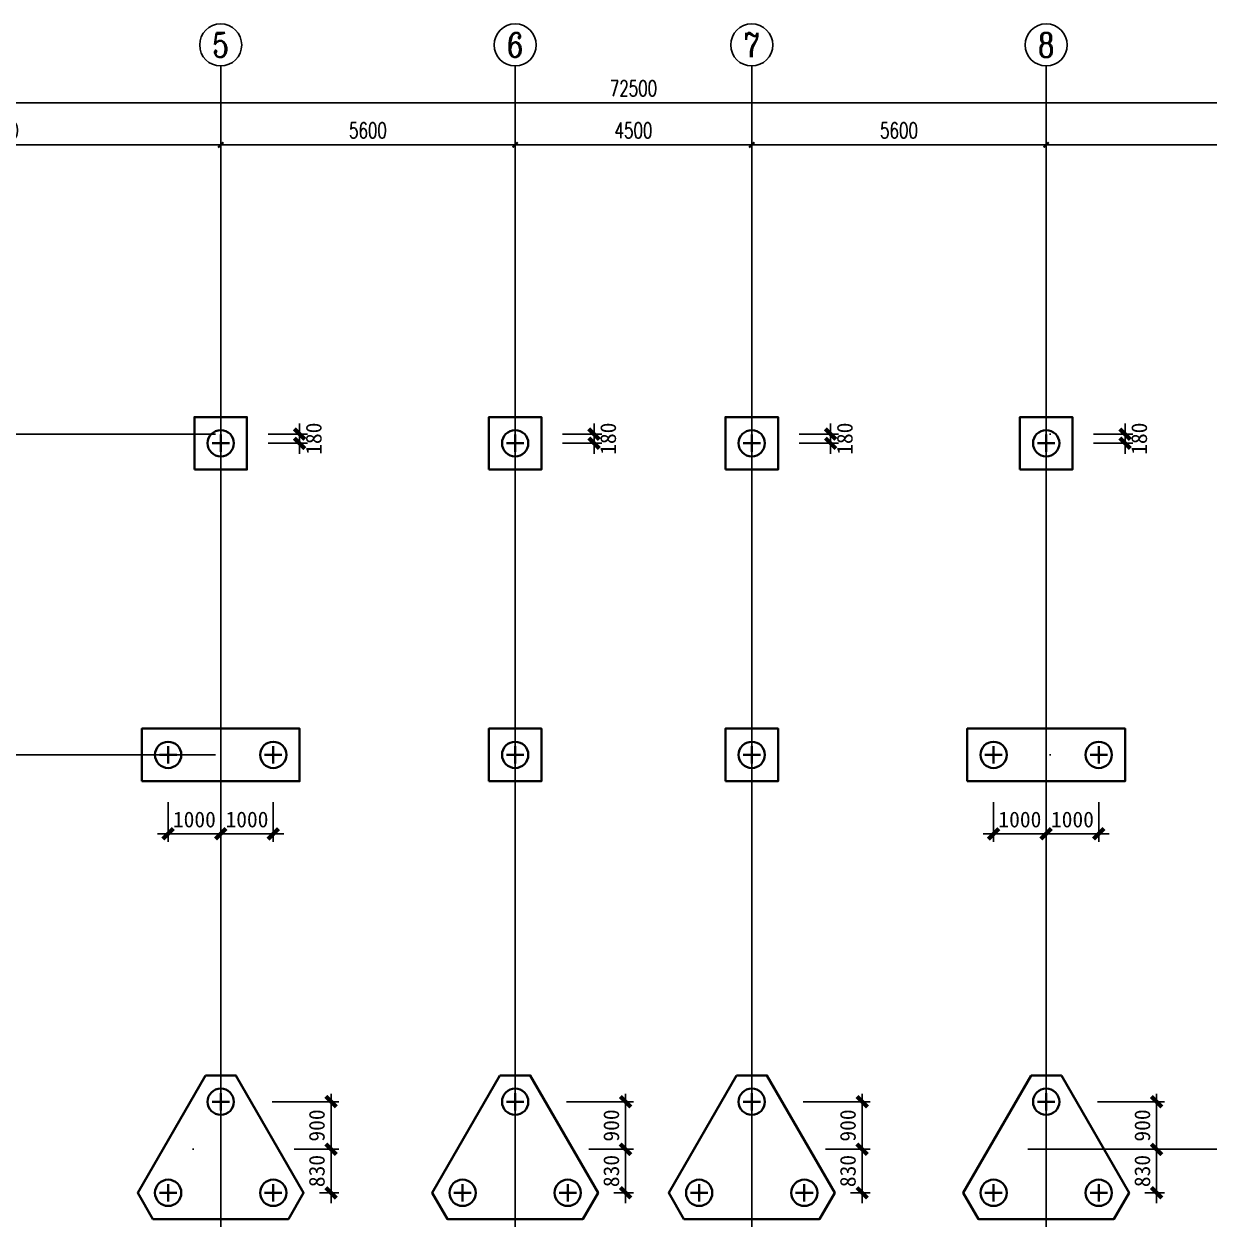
# Model space of a CAD drawing. Header units: millimetres. Extents: x -8252 to 341964, y -299084 to 206355.
# Drawn here: x 24654 to 47196, y 39973 to 62700 of the extents above; entities that cross this region are included whole.
import ezdxf
from ezdxf.enums import TextEntityAlignment as Align

# ---------------------------------------------------------------- set-up
doc = ezdxf.new("R2010")
doc.units = ezdxf.units.MM
doc.header["$LTSCALE"] = 500
doc.header["$PDMODE"] = 2
doc.header["$PDSIZE"] = 200
doc.linetypes.add('DASHDOT', pattern=[25.4, 12.7, -6.35, 0, -6.35])
for name, color, linetype in [('AXIS', 3, 'Continuous'), ('AXIS_TEXT', 7, 'Continuous'), ('dim____', 70, 'Continuous'), ('DOTE', 20, 'DASHDOT')]:
    doc.layers.add(name, color=color, linetype=linetype)
doc.layers.add('s121', color=2, linetype='Continuous', lineweight=35)
doc.layers.add('zkz', color=200, linetype='Continuous', lineweight=35)
doc.styles.add('_TCH_AXIS', font='COMPLEX', dxfattribs={"bigfont": 'GBCBIG'})
doc.styles.add('_TCH_DIM_T3', font='SIMPLEX', dxfattribs={"width": 0.705882, "bigfont": 'GBCBIG'})
doc.styles.add('COMPLEX', font='COMPLEX')
doc.styles.add('宋体', font='')
doc.styles.get('宋体').set_extended_font_data('宋体')
doc.dimstyles.new('_TCH_ARCH&&100', dxfattribs={"dimtxt": 297.5, "dimasz": 100, "dimexe": 250, "dimexo": 300, "dimgap": 126.25, "dimtad": 1, "dimdec": 0, "dimzin": 0, "dimdsep": 46, "dimtxsty": '_TCH_DIM_T3', "dimblk": 'ARCHTICK', "dimcen": 0.09, "dimclrt": 7, "dimazin": 2, "dimtfac": 1, "dimtdec": 0, "dimtix": 1, "dimtmove": 2, "dimatfit": 3, "dimfxl": 100, "dimtolj": 1, "dimtzin": 0, "dimarcsym": 0})
doc.dimstyles.new('ISO-25', dxfattribs={"dimtxt": 2.5, "dimasz": 2.5, "dimexe": 1.25, "dimexo": 0.625, "dimtad": 1, "dimtxsty": 'Standard', "dimcen": 2.5, "dimadec": 0, "dimazin": 0, "dimtfac": 1, "dimtmove": 0, "dimatfit": 3, "dimfxl": 1, "dimarcsym": 0})

# ---------------------------------------------------------------- blocks, each defined once
blk = doc.blocks.new('_ArchTick')
at = {"color": 0, "linetype": 'ByBlock', "const_width": 0.4}
blk.add_lwpolyline([(-0.5, -0.5), (0.5, 0.5)], dxfattribs=at)
blk = doc.blocks.new('*D542')
at = {"layer": 'Defpoints', "color": 0, "transparency": 16777216}
for p in [(28898, 54900), (29898, 54900), (28898, 54725)]:
    blk.add_point(p, dxfattribs=at)
at = {"layer": 'dim____', "color": 0, "lineweight": -2, "transparency": 16777216}
for p, q in [((29898, 54900), (29898, 55100)), ((29298, 54900), (30048, 54900)), ((29898, 54725), (29898, 54900)), ((29298, 54725), (30048, 54725)), ((29898, 54725), (29898, 54525))]:
    blk.add_line(p, q, dxfattribs=at)
at = {"layer": 'dim____', "color": 0, "lineweight": -2, "transparency": 16777216, "xscale": 200, "yscale": 200, "zscale": 200}
for p, rotation in [((29898, 54900), 270), ((29898, 54725), 90)]:
    blk.add_blockref('_ArchTick', p, dxfattribs=dict(at, rotation=rotation))
at = {"layer": 'dim____', "color": 7, "transparency": 16777216, "insert": (30168, 54813), "char_height": 300, "attachment_point": 5, "rotation": 90, "style": '宋体'}
blk.add_mtext('180', dxfattribs=at)
blk = doc.blocks.new('*D544')
at = {"layer": 'Defpoints', "color": 0, "transparency": 16777216}
for p in [(34498, 54900), (35498, 54900), (34498, 54725)]:
    blk.add_point(p, dxfattribs=at)
at = {"layer": 'dim____', "color": 0, "lineweight": -2, "transparency": 16777216}
for p, q in [((35498, 54900), (35498, 55100)), ((34898, 54900), (35648, 54900)), ((35498, 54725), (35498, 54900)), ((34898, 54725), (35648, 54725)), ((35498, 54725), (35498, 54525))]:
    blk.add_line(p, q, dxfattribs=at)
at = {"layer": 'dim____', "color": 0, "lineweight": -2, "transparency": 16777216, "xscale": 200, "yscale": 200, "zscale": 200}
for p, rotation in [((35498, 54900), 270), ((35498, 54725), 90)]:
    blk.add_blockref('_ArchTick', p, dxfattribs=dict(at, rotation=rotation))
at = {"layer": 'dim____', "color": 7, "transparency": 16777216, "insert": (35768, 54813), "char_height": 300, "attachment_point": 5, "rotation": 90, "style": '宋体'}
blk.add_mtext('180', dxfattribs=at)
blk = doc.blocks.new('*D546')
at = {"layer": 'Defpoints', "color": 0, "transparency": 16777216}
for p in [(38998, 54900), (39998, 54900), (38998, 54725)]:
    blk.add_point(p, dxfattribs=at)
at = {"layer": 'dim____', "color": 0, "lineweight": -2, "transparency": 16777216}
for p, q in [((39998, 54900), (39998, 55100)), ((39398, 54900), (40148, 54900)), ((39998, 54725), (39998, 54900)), ((39398, 54725), (40148, 54725)), ((39998, 54725), (39998, 54525))]:
    blk.add_line(p, q, dxfattribs=at)
at = {"layer": 'dim____', "color": 0, "lineweight": -2, "transparency": 16777216, "xscale": 200, "yscale": 200, "zscale": 200}
for p, rotation in [((39998, 54900), 270), ((39998, 54725), 90)]:
    blk.add_blockref('_ArchTick', p, dxfattribs=dict(at, rotation=rotation))
at = {"layer": 'dim____', "color": 7, "transparency": 16777216, "insert": (40268, 54813), "char_height": 300, "attachment_point": 5, "rotation": 90, "style": '宋体'}
blk.add_mtext('180', dxfattribs=at)
blk = doc.blocks.new('*D548')
at = {"layer": 'Defpoints', "color": 0, "transparency": 16777216}
for p in [(44598, 54900), (45598, 54900), (44598, 54725)]:
    blk.add_point(p, dxfattribs=at)
at = {"layer": 'dim____', "color": 0, "lineweight": -2, "transparency": 16777216}
for p, q in [((45598, 54900), (45598, 55100)), ((44998, 54900), (45748, 54900)), ((45598, 54725), (45598, 54900)), ((44998, 54725), (45748, 54725)), ((45598, 54725), (45598, 54525))]:
    blk.add_line(p, q, dxfattribs=at)
at = {"layer": 'dim____', "color": 0, "lineweight": -2, "transparency": 16777216, "xscale": 200, "yscale": 200, "zscale": 200}
for p, rotation in [((45598, 54900), 270), ((45598, 54725), 90)]:
    blk.add_blockref('_ArchTick', p, dxfattribs=dict(at, rotation=rotation))
at = {"layer": 'dim____', "color": 7, "transparency": 16777216, "insert": (45868, 54813), "char_height": 300, "attachment_point": 5, "rotation": 90, "style": '宋体'}
blk.add_mtext('180', dxfattribs=at)
blk = doc.blocks.new('*D571')
at = {"layer": 'Defpoints', "color": 0, "transparency": 16777216}
for p in [(27397, 48300), (28397, 48300), (28397, 47300)]:
    blk.add_point(p, dxfattribs=at)
at = {"layer": 'dim____', "color": 0, "lineweight": -2, "transparency": 16777216}
for p, q in [((27397, 47900), (27397, 47150)), ((28397, 47900), (28397, 47150)), ((27397, 47300), (27197, 47300)), ((27397, 47300), (28397, 47300)), ((28397, 47300), (28597, 47300))]:
    blk.add_line(p, q, dxfattribs=at)
at = {"layer": 'dim____', "color": 0, "lineweight": -2, "transparency": 16777216, "xscale": 200, "yscale": 200, "zscale": 200}
blk.add_blockref('_ArchTick', (27397, 47300), dxfattribs=at)
at = {"layer": 'dim____', "color": 0, "lineweight": -2, "transparency": 16777216, "xscale": 200, "yscale": 200, "zscale": 200, "rotation": 180}
blk.add_blockref('_ArchTick', (28397, 47300), dxfattribs=at)
at = {"layer": 'dim____', "color": 7, "transparency": 16777216, "insert": (27897, 47570), "char_height": 300, "attachment_point": 5, "style": '宋体'}
blk.add_mtext('1000', dxfattribs=at)
blk = doc.blocks.new('*D572')
at = {"layer": 'Defpoints', "color": 0, "transparency": 16777216}
for p in [(28397, 48300), (29397, 48300), (29397, 47300)]:
    blk.add_point(p, dxfattribs=at)
at = {"layer": 'dim____', "color": 0, "lineweight": -2, "transparency": 16777216}
for p, q in [((28397, 47900), (28397, 47150)), ((29397, 47900), (29397, 47150)), ((28397, 47300), (28197, 47300)), ((28397, 47300), (29397, 47300)), ((29397, 47300), (29597, 47300))]:
    blk.add_line(p, q, dxfattribs=at)
at = {"layer": 'dim____', "color": 0, "lineweight": -2, "transparency": 16777216, "xscale": 200, "yscale": 200, "zscale": 200}
blk.add_blockref('_ArchTick', (28397, 47300), dxfattribs=at)
at = {"layer": 'dim____', "color": 0, "lineweight": -2, "transparency": 16777216, "xscale": 200, "yscale": 200, "zscale": 200, "rotation": 180}
blk.add_blockref('_ArchTick', (29397, 47300), dxfattribs=at)
at = {"layer": 'dim____', "color": 7, "transparency": 16777216, "insert": (28897, 47570), "char_height": 300, "attachment_point": 5, "style": '宋体'}
blk.add_mtext('1000', dxfattribs=at)
blk = doc.blocks.new('*D577')
at = {"layer": 'Defpoints', "color": 0, "transparency": 16777216}
for p in [(28975, 42205), (29497, 41300), (30497, 41300)]:
    blk.add_point(p, dxfattribs=at)
at = {"layer": 'dim____', "color": 0, "lineweight": -2, "transparency": 16777216}
for p, q in [((30497, 42355), (30497, 41150)), ((29375, 42205), (30647, 42205)), ((29897, 41300), (30647, 41300))]:
    blk.add_line(p, q, dxfattribs=at)
at = {"layer": 'dim____', "color": 0, "lineweight": -2, "transparency": 16777216, "xscale": 200, "yscale": 200, "zscale": 200}
for p, rotation in [((30497, 42205), 90), ((30497, 41300), 270)]:
    blk.add_blockref('_ArchTick', p, dxfattribs=dict(at, rotation=rotation))
at = {"layer": 'dim____', "color": 7, "transparency": 16777216, "insert": (30227, 41753), "char_height": 300, "attachment_point": 5, "rotation": 90, "style": '宋体'}
blk.add_mtext('900', dxfattribs=at)
blk = doc.blocks.new('*D578')
at = {"layer": 'Defpoints', "color": 0, "transparency": 16777216}
for p in [(29497, 41300), (29975, 40473), (30497, 40473)]:
    blk.add_point(p, dxfattribs=at)
at = {"layer": 'dim____', "color": 0, "lineweight": -2, "transparency": 16777216}
for p, q in [((30497, 41300), (30497, 41500)), ((29797, 41300), (30647, 41300)), ((30497, 41300), (30497, 40473)), ((30275, 40473), (30647, 40473)), ((30497, 40473), (30497, 40273))]:
    blk.add_line(p, q, dxfattribs=at)
at = {"layer": 'dim____', "color": 0, "lineweight": -2, "transparency": 16777216, "xscale": 200, "yscale": 200, "zscale": 200}
for p, rotation in [((30497, 41300), 270), ((30497, 40473), 90)]:
    blk.add_blockref('_ArchTick', p, dxfattribs=dict(at, rotation=rotation))
at = {"layer": 'dim____', "color": 7, "transparency": 16777216, "insert": (30227, 40887), "char_height": 300, "attachment_point": 5, "rotation": 90, "style": '宋体'}
blk.add_mtext('830', dxfattribs=at)
blk = doc.blocks.new('*D581')
at = {"layer": 'Defpoints', "color": 0, "transparency": 16777216}
for p in [(43097, 48300), (44097, 48300), (44097, 47300)]:
    blk.add_point(p, dxfattribs=at)
at = {"layer": 'dim____', "color": 0, "lineweight": -2, "transparency": 16777216}
for p, q in [((43097, 47900), (43097, 47150)), ((44097, 47900), (44097, 47150)), ((43097, 47300), (42897, 47300)), ((43097, 47300), (44097, 47300)), ((44097, 47300), (44297, 47300))]:
    blk.add_line(p, q, dxfattribs=at)
at = {"layer": 'dim____', "color": 0, "lineweight": -2, "transparency": 16777216, "xscale": 200, "yscale": 200, "zscale": 200}
blk.add_blockref('_ArchTick', (43097, 47300), dxfattribs=at)
at = {"layer": 'dim____', "color": 0, "lineweight": -2, "transparency": 16777216, "xscale": 200, "yscale": 200, "zscale": 200, "rotation": 180}
blk.add_blockref('_ArchTick', (44097, 47300), dxfattribs=at)
at = {"layer": 'dim____', "color": 7, "transparency": 16777216, "insert": (43597, 47570), "char_height": 300, "attachment_point": 5, "style": '宋体'}
blk.add_mtext('1000', dxfattribs=at)
blk = doc.blocks.new('*D582')
at = {"layer": 'Defpoints', "color": 0, "transparency": 16777216}
for p in [(44097, 48300), (45097, 48300), (45097, 47300)]:
    blk.add_point(p, dxfattribs=at)
at = {"layer": 'dim____', "color": 0, "lineweight": -2, "transparency": 16777216}
for p, q in [((44097, 47900), (44097, 47150)), ((45097, 47900), (45097, 47150)), ((44097, 47300), (43897, 47300)), ((44097, 47300), (45097, 47300)), ((45097, 47300), (45297, 47300))]:
    blk.add_line(p, q, dxfattribs=at)
at = {"layer": 'dim____', "color": 0, "lineweight": -2, "transparency": 16777216, "xscale": 200, "yscale": 200, "zscale": 200}
blk.add_blockref('_ArchTick', (44097, 47300), dxfattribs=at)
at = {"layer": 'dim____', "color": 0, "lineweight": -2, "transparency": 16777216, "xscale": 200, "yscale": 200, "zscale": 200, "rotation": 180}
blk.add_blockref('_ArchTick', (45097, 47300), dxfattribs=at)
at = {"layer": 'dim____', "color": 7, "transparency": 16777216, "insert": (44597, 47570), "char_height": 300, "attachment_point": 5, "style": '宋体'}
blk.add_mtext('1000', dxfattribs=at)
blk = doc.blocks.new('*D587')
at = {"layer": 'Defpoints', "color": 0, "transparency": 16777216}
for p in [(44675, 42205), (45197, 41300), (46197, 41300)]:
    blk.add_point(p, dxfattribs=at)
at = {"layer": 'dim____', "color": 0, "lineweight": -2, "transparency": 16777216}
for p, q in [((46197, 42355), (46197, 41150)), ((45075, 42205), (46347, 42205)), ((45597, 41300), (46347, 41300))]:
    blk.add_line(p, q, dxfattribs=at)
at = {"layer": 'dim____', "color": 0, "lineweight": -2, "transparency": 16777216, "xscale": 200, "yscale": 200, "zscale": 200}
for p, rotation in [((46197, 42205), 90), ((46197, 41300), 270)]:
    blk.add_blockref('_ArchTick', p, dxfattribs=dict(at, rotation=rotation))
at = {"layer": 'dim____', "color": 7, "transparency": 16777216, "insert": (45927, 41753), "char_height": 300, "attachment_point": 5, "rotation": 90, "style": '宋体'}
blk.add_mtext('900', dxfattribs=at)
blk = doc.blocks.new('*D588')
at = {"layer": 'Defpoints', "color": 0, "transparency": 16777216}
for p in [(45197, 41300), (45675, 40473), (46197, 40473)]:
    blk.add_point(p, dxfattribs=at)
at = {"layer": 'dim____', "color": 0, "lineweight": -2, "transparency": 16777216}
for p, q in [((46197, 41300), (46197, 41500)), ((45497, 41300), (46347, 41300)), ((46197, 41300), (46197, 40473)), ((45975, 40473), (46347, 40473)), ((46197, 40473), (46197, 40273))]:
    blk.add_line(p, q, dxfattribs=at)
at = {"layer": 'dim____', "color": 0, "lineweight": -2, "transparency": 16777216, "xscale": 200, "yscale": 200, "zscale": 200}
for p, rotation in [((46197, 41300), 270), ((46197, 40473), 90)]:
    blk.add_blockref('_ArchTick', p, dxfattribs=dict(at, rotation=rotation))
at = {"layer": 'dim____', "color": 7, "transparency": 16777216, "insert": (45927, 40887), "char_height": 300, "attachment_point": 5, "rotation": 90, "style": '宋体'}
blk.add_mtext('830', dxfattribs=at)
blk = doc.blocks.new('*D595')
at = {"layer": 'Defpoints', "color": 0, "transparency": 16777216}
for p in [(39075, 42205), (39597, 41300), (40597, 41300)]:
    blk.add_point(p, dxfattribs=at)
at = {"layer": 'dim____', "color": 0, "lineweight": -2, "transparency": 16777216}
for p, q in [((40597, 42355), (40597, 41150)), ((39475, 42205), (40747, 42205)), ((39997, 41300), (40747, 41300))]:
    blk.add_line(p, q, dxfattribs=at)
at = {"layer": 'dim____', "color": 0, "lineweight": -2, "transparency": 16777216, "xscale": 200, "yscale": 200, "zscale": 200}
for p, rotation in [((40597, 42205), 90), ((40597, 41300), 270)]:
    blk.add_blockref('_ArchTick', p, dxfattribs=dict(at, rotation=rotation))
at = {"layer": 'dim____', "color": 7, "transparency": 16777216, "insert": (40327, 41753), "char_height": 300, "attachment_point": 5, "rotation": 90, "style": '宋体'}
blk.add_mtext('900', dxfattribs=at)
blk = doc.blocks.new('*D596')
at = {"layer": 'Defpoints', "color": 0, "transparency": 16777216}
for p in [(39597, 41300), (40075, 40473), (40597, 40473)]:
    blk.add_point(p, dxfattribs=at)
at = {"layer": 'dim____', "color": 0, "lineweight": -2, "transparency": 16777216}
for p, q in [((40597, 41300), (40597, 41500)), ((39897, 41300), (40747, 41300)), ((40597, 41300), (40597, 40473)), ((40375, 40473), (40747, 40473)), ((40597, 40473), (40597, 40273))]:
    blk.add_line(p, q, dxfattribs=at)
at = {"layer": 'dim____', "color": 0, "lineweight": -2, "transparency": 16777216, "xscale": 200, "yscale": 200, "zscale": 200}
for p, rotation in [((40597, 41300), 270), ((40597, 40473), 90)]:
    blk.add_blockref('_ArchTick', p, dxfattribs=dict(at, rotation=rotation))
at = {"layer": 'dim____', "color": 7, "transparency": 16777216, "insert": (40327, 40887), "char_height": 300, "attachment_point": 5, "rotation": 90, "style": '宋体'}
blk.add_mtext('830', dxfattribs=at)
blk = doc.blocks.new('*D603')
at = {"layer": 'Defpoints', "color": 0, "transparency": 16777216}
for p in [(34575, 42205), (35097, 41300), (36097, 41300)]:
    blk.add_point(p, dxfattribs=at)
at = {"layer": 'dim____', "color": 0, "lineweight": -2, "transparency": 16777216}
for p, q in [((36097, 42355), (36097, 41150)), ((34975, 42205), (36247, 42205)), ((35497, 41300), (36247, 41300))]:
    blk.add_line(p, q, dxfattribs=at)
at = {"layer": 'dim____', "color": 0, "lineweight": -2, "transparency": 16777216, "xscale": 200, "yscale": 200, "zscale": 200}
for p, rotation in [((36097, 42205), 90), ((36097, 41300), 270)]:
    blk.add_blockref('_ArchTick', p, dxfattribs=dict(at, rotation=rotation))
at = {"layer": 'dim____', "color": 7, "transparency": 16777216, "insert": (35827, 41753), "char_height": 300, "attachment_point": 5, "rotation": 90, "style": '宋体'}
blk.add_mtext('900', dxfattribs=at)
blk = doc.blocks.new('*D604')
at = {"layer": 'Defpoints', "color": 0, "transparency": 16777216}
for p in [(35097, 41300), (35575, 40473), (36097, 40473)]:
    blk.add_point(p, dxfattribs=at)
at = {"layer": 'dim____', "color": 0, "lineweight": -2, "transparency": 16777216}
for p, q in [((36097, 41300), (36097, 41500)), ((35397, 41300), (36247, 41300)), ((36097, 41300), (36097, 40473)), ((35875, 40473), (36247, 40473)), ((36097, 40473), (36097, 40273))]:
    blk.add_line(p, q, dxfattribs=at)
at = {"layer": 'dim____', "color": 0, "lineweight": -2, "transparency": 16777216, "xscale": 200, "yscale": 200, "zscale": 200}
for p, rotation in [((36097, 41300), 270), ((36097, 40473), 90)]:
    blk.add_blockref('_ArchTick', p, dxfattribs=dict(at, rotation=rotation))
at = {"layer": 'dim____', "color": 7, "transparency": 16777216, "insert": (35827, 40887), "char_height": 300, "attachment_point": 5, "rotation": 90, "style": '宋体'}
blk.add_mtext('830', dxfattribs=at)
blk = doc.blocks.new('_AXISO')
blk.add_circle((0, 0), 0.5)
at = {"layer": 'AXIS_TEXT', "style": 'COMPLEX', "width": 1.041667}
blk.add_attdef('A', text='', height=0.56, dxfattribs=at).set_placement((-0.25, -0.28), (0.25, -0.28), align=Align.FIT)
blk = doc.blocks.new('*D811')
at = {"layer": 'AXIS', "color": 0, "lineweight": -2, "transparency": 16777216}
for p, q in [((-2, 58200), (-2, 61450)), ((72498, 58200), (72498, 61450)), ((-2, 61200), (72498, 61200))]:
    blk.add_line(p, q, dxfattribs=at)
at = {"layer": 'Defpoints', "color": 0, "transparency": 16777216}
for p in [(72498, 61200), (-2, 57900), (72498, 57900)]:
    blk.add_point(p, dxfattribs=at)
at = {"layer": 'AXIS', "color": 0, "lineweight": -2, "transparency": 16777216, "xscale": 100, "yscale": 100, "zscale": 100, "rotation": 180}
blk.add_blockref('_ArchTick', (-2, 61200), dxfattribs=at)
at = {"layer": 'AXIS', "color": 0, "lineweight": -2, "transparency": 16777216, "xscale": 100, "yscale": 100, "zscale": 100}
blk.add_blockref('_ArchTick', (72498, 61200), dxfattribs=at)
at = {"layer": 'AXIS', "color": 7, "transparency": 16777216, "insert": (36248, 61475), "char_height": 297.5, "attachment_point": 5, "style": '_TCH_DIM_T3'}
blk.add_mtext('\\A1;72500', dxfattribs=at)
blk = doc.blocks.new('*D815')
at = {"layer": 'AXIS', "color": 0, "lineweight": -2, "transparency": 16777216}
for p, q in [((19998, 58200), (19998, 60650)), ((28398, 58200), (28398, 60650)), ((19998, 60400), (28398, 60400))]:
    blk.add_line(p, q, dxfattribs=at)
at = {"layer": 'Defpoints', "color": 0, "transparency": 16777216}
for p in [(28398, 60400), (19998, 57900), (28398, 57900)]:
    blk.add_point(p, dxfattribs=at)
at = {"layer": 'AXIS', "color": 0, "lineweight": -2, "transparency": 16777216, "xscale": 100, "yscale": 100, "zscale": 100, "rotation": 180}
blk.add_blockref('_ArchTick', (19998, 60400), dxfattribs=at)
at = {"layer": 'AXIS', "color": 0, "lineweight": -2, "transparency": 16777216, "xscale": 100, "yscale": 100, "zscale": 100}
blk.add_blockref('_ArchTick', (28398, 60400), dxfattribs=at)
at = {"layer": 'AXIS', "color": 7, "transparency": 16777216, "insert": (24198, 60675), "char_height": 297.5, "attachment_point": 5, "style": '_TCH_DIM_T3'}
blk.add_mtext('\\A1;8400', dxfattribs=at)
blk = doc.blocks.new('*D816')
at = {"layer": 'AXIS', "color": 0, "lineweight": -2, "transparency": 16777216}
for p, q in [((28398, 58200), (28398, 60650)), ((33998, 58200), (33998, 60650)), ((28398, 60400), (33998, 60400))]:
    blk.add_line(p, q, dxfattribs=at)
at = {"layer": 'Defpoints', "color": 0, "transparency": 16777216}
for p in [(33998, 60400), (28398, 57900), (33998, 57900)]:
    blk.add_point(p, dxfattribs=at)
at = {"layer": 'AXIS', "color": 0, "lineweight": -2, "transparency": 16777216, "xscale": 100, "yscale": 100, "zscale": 100, "rotation": 180}
blk.add_blockref('_ArchTick', (28398, 60400), dxfattribs=at)
at = {"layer": 'AXIS', "color": 0, "lineweight": -2, "transparency": 16777216, "xscale": 100, "yscale": 100, "zscale": 100}
blk.add_blockref('_ArchTick', (33998, 60400), dxfattribs=at)
at = {"layer": 'AXIS', "color": 7, "transparency": 16777216, "insert": (31198, 60675), "char_height": 297.5, "attachment_point": 5, "style": '_TCH_DIM_T3'}
blk.add_mtext('\\A1;5600', dxfattribs=at)
blk = doc.blocks.new('*D817')
at = {"layer": 'AXIS', "color": 0, "lineweight": -2, "transparency": 16777216}
for p, q in [((33998, 58200), (33998, 60650)), ((38498, 58200), (38498, 60650)), ((33998, 60400), (38498, 60400))]:
    blk.add_line(p, q, dxfattribs=at)
at = {"layer": 'Defpoints', "color": 0, "transparency": 16777216}
for p in [(38498, 60400), (33998, 57900), (38498, 57900)]:
    blk.add_point(p, dxfattribs=at)
at = {"layer": 'AXIS', "color": 0, "lineweight": -2, "transparency": 16777216, "xscale": 100, "yscale": 100, "zscale": 100, "rotation": 180}
blk.add_blockref('_ArchTick', (33998, 60400), dxfattribs=at)
at = {"layer": 'AXIS', "color": 0, "lineweight": -2, "transparency": 16777216, "xscale": 100, "yscale": 100, "zscale": 100}
blk.add_blockref('_ArchTick', (38498, 60400), dxfattribs=at)
at = {"layer": 'AXIS', "color": 7, "transparency": 16777216, "insert": (36248, 60675), "char_height": 297.5, "attachment_point": 5, "style": '_TCH_DIM_T3'}
blk.add_mtext('\\A1;4500', dxfattribs=at)
blk = doc.blocks.new('*D818')
at = {"layer": 'AXIS', "color": 0, "lineweight": -2, "transparency": 16777216}
for p, q in [((38498, 58200), (38498, 60650)), ((44098, 58200), (44098, 60650)), ((38498, 60400), (44098, 60400))]:
    blk.add_line(p, q, dxfattribs=at)
at = {"layer": 'Defpoints', "color": 0, "transparency": 16777216}
for p in [(44098, 60400), (38498, 57900), (44098, 57900)]:
    blk.add_point(p, dxfattribs=at)
at = {"layer": 'AXIS', "color": 0, "lineweight": -2, "transparency": 16777216, "xscale": 100, "yscale": 100, "zscale": 100, "rotation": 180}
blk.add_blockref('_ArchTick', (38498, 60400), dxfattribs=at)
at = {"layer": 'AXIS', "color": 0, "lineweight": -2, "transparency": 16777216, "xscale": 100, "yscale": 100, "zscale": 100}
blk.add_blockref('_ArchTick', (44098, 60400), dxfattribs=at)
at = {"layer": 'AXIS', "color": 7, "transparency": 16777216, "insert": (41298, 60675), "char_height": 297.5, "attachment_point": 5, "style": '_TCH_DIM_T3'}
blk.add_mtext('\\A1;5600', dxfattribs=at)
blk = doc.blocks.new('*D819')
at = {"layer": 'AXIS', "color": 0, "lineweight": -2, "transparency": 16777216}
for p, q in [((44098, 58200), (44098, 60650)), ((52498, 58200), (52498, 60650)), ((44098, 60400), (52498, 60400))]:
    blk.add_line(p, q, dxfattribs=at)
at = {"layer": 'Defpoints', "color": 0, "transparency": 16777216}
for p in [(52498, 60400), (44098, 57900), (52498, 57900)]:
    blk.add_point(p, dxfattribs=at)
at = {"layer": 'AXIS', "color": 0, "lineweight": -2, "transparency": 16777216, "xscale": 100, "yscale": 100, "zscale": 100, "rotation": 180}
blk.add_blockref('_ArchTick', (44098, 60400), dxfattribs=at)
at = {"layer": 'AXIS', "color": 0, "lineweight": -2, "transparency": 16777216, "xscale": 100, "yscale": 100, "zscale": 100}
blk.add_blockref('_ArchTick', (52498, 60400), dxfattribs=at)
at = {"layer": 'AXIS', "color": 7, "transparency": 16777216, "insert": (48298, 60675), "char_height": 297.5, "attachment_point": 5, "style": '_TCH_DIM_T3'}
blk.add_mtext('\\A1;8400', dxfattribs=at)

msp = doc.modelspace()

# ---------------------------------------------------------------- linework, layer by layer
at = {"layer": 'AXIS'}
for p, q in [((28397.528, 57900.374), (28397.528, 61900.374)), ((33997.528, 57900.374), (33997.528, 61900.374)), ((38497.528, 57900.374), (38497.528, 61900.374)), ((44097.528, 57900.374), (44097.528, 61900.374))]:
    msp.add_line(p, q, dxfattribs=at)
at = {"layer": 'DOTE', "ltscale": 5}
for p, q in [((28397.528, 57900.374), (28397.528, -3449.626)), ((33997.528, 57900.374), (33997.528, -3449.626)), ((38497.528, 57900.374), (38497.528, -3449.626)), ((44097.528, 57900.374), (44097.528, -3449.626)), ((-3452.472, 54900.374), (75497.528, 54900.374)), ((-3452.472, 48800.374), (75497.528, 48800.374)), ((75497.528, 41300.374), (-3452.338, 41300.374))]:
    msp.add_line(p, q, dxfattribs=at)
at = {"layer": 's121'}
for points in [[(27897.528, 54225.374), (28897.528, 54225.374), (28897.528, 55225.374), (27897.528, 55225.374)], [(33497.528, 54225.374), (34497.528, 54225.374), (34497.528, 55225.374), (33497.528, 55225.374)], [(37997.528, 54225.374), (38997.528, 54225.374), (38997.528, 55225.374), (37997.528, 55225.374)], [(43597.528, 54225.374), (44597.528, 54225.374), (44597.528, 55225.374), (43597.528, 55225.374)], [(26897.528, 48300.374), (29897.528, 48300.374), (29897.528, 49300.374), (26897.528, 49300.374)], [(33497.528, 48300.374), (34497.528, 48300.374), (34497.528, 49300.374), (33497.528, 49300.374)], [(37997.528, 48300.374), (38997.528, 48300.374), (38997.528, 49300.374), (37997.528, 49300.374)], [(42597.528, 48300.374), (45597.528, 48300.374), (45597.528, 49300.374), (42597.528, 49300.374)], [(28108.852, 42705.073), (26820.179, 40473.022), (27108.852, 39973.022), (29686.204, 39973.022), (29974.878, 40473.022), (28686.204, 42705.073)], [(33708.852, 42705.073), (32420.179, 40473.022), (32708.852, 39973.022), (35286.204, 39973.022), (35574.88, 40473.022), (34286.204, 42705.073)], [(38208.852, 42705.073), (36920.177, 40473.022), (37208.852, 39973.022), (39786.204, 39973.022), (40074.88, 40473.022), (38786.204, 42705.073)], [(43808.852, 42705.073), (42520.177, 40473.022), (42808.852, 39973.022), (45386.204, 39973.022), (45674.88, 40473.022), (44386.204, 42705.073)]]:
    msp.add_lwpolyline(points, close=True, dxfattribs=at)
at = {"layer": 'zkz'}
for p, q in [((28397.528, 54560.374), (28397.528, 54890.374)), ((33997.528, 54560.374), (33997.528, 54890.374)), ((38497.528, 54560.374), (38497.528, 54890.374)), ((44097.528, 54560.374), (44097.528, 54890.374)), ((28232.528, 54725.374), (28562.528, 54725.374)), ((33832.528, 54725.374), (34162.528, 54725.374)), ((38332.528, 54725.374), (38662.528, 54725.374)), ((43932.528, 54725.374), (44262.528, 54725.374)), ((27397.528, 48635.374), (27397.528, 48965.374)), ((29397.528, 48635.374), (29397.528, 48965.374)), ((33997.528, 48635.374), (33997.528, 48965.374)), ((38497.528, 48635.374), (38497.528, 48965.374)), ((43097.528, 48635.374), (43097.528, 48965.374)), ((45097.528, 48635.374), (45097.528, 48965.374)), ((27232.528, 48800.374), (27562.528, 48800.374)), ((29232.528, 48800.374), (29562.528, 48800.374)), ((33832.528, 48800.374), (34162.528, 48800.374)), ((38332.528, 48800.374), (38662.528, 48800.374)), ((42932.528, 48800.374), (43262.528, 48800.374)), ((44932.528, 48800.374), (45262.528, 48800.374)), ((28397.528, 42040.073), (28397.528, 42370.073)), ((33997.528, 42040.073), (33997.528, 42370.073)), ((38497.528, 42040.073), (38497.528, 42370.073)), ((44097.528, 42040.073), (44097.528, 42370.073)), ((28232.528, 42205.073), (28562.528, 42205.073)), ((33832.528, 42205.073), (34162.528, 42205.073)), ((38332.528, 42205.073), (38662.528, 42205.073)), ((43932.528, 42205.073), (44262.528, 42205.073)), ((27232.528, 40473.022), (27562.528, 40473.022)), ((27397.528, 40308.022), (27397.528, 40638.022)), ((29232.528, 40473.022), (29562.528, 40473.022)), ((29397.528, 40308.022), (29397.528, 40638.022)), ((32832.528, 40473.022), (33162.528, 40473.022)), ((32997.528, 40308.022), (32997.528, 40638.022)), ((34832.528, 40473.022), (35162.528, 40473.022)), ((34997.528, 40308.022), (34997.528, 40638.022)), ((37332.528, 40473.022), (37662.528, 40473.022)), ((37497.528, 40308.022), (37497.528, 40638.022)), ((39332.528, 40473.022), (39662.528, 40473.022)), ((39497.528, 40308.022), (39497.528, 40638.022)), ((42932.528, 40473.022), (43262.528, 40473.022)), ((43097.528, 40308.022), (43097.528, 40638.022)), ((44932.528, 40473.022), (45262.528, 40473.022)), ((45097.528, 40308.022), (45097.528, 40638.022))]:
    msp.add_line(p, q, dxfattribs=at)
for centre in [(28397.528, 54725.374), (33997.528, 54725.374), (38497.528, 54725.374), (44097.528, 54725.374), (27397.528, 48800.374), (29397.528, 48800.374), (33997.528, 48800.374), (38497.528, 48800.374), (43097.528, 48800.374), (45097.528, 48800.374), (28397.528, 42205.073), (33997.528, 42205.073), (38497.528, 42205.073), (44097.528, 42205.073), (27397.528, 40473.022), (29397.528, 40473.022), (32997.528, 40473.022), (34997.528, 40473.022), (37497.528, 40473.022), (39497.528, 40473.022), (43097.528, 40473.022), (45097.528, 40473.022)]:
    msp.add_circle(centre, 250, dxfattribs=at)

# ---------------------------------------------------------------- block references
at = {"layer": 'AXIS'}
ref = msp.add_blockref('_AXISO', (28397.528, 62300.374), dxfattribs=dict(at, xscale=800, yscale=800, zscale=800))
ref.add_attrib('A', '5', dxfattribs={"layer": 'AXIS_TEXT', "height": 465.948, "style": '_TCH_AXIS'}).set_placement((28242.212, 62067.4), (28552.844, 62067.4), align=Align.FIT)
ref = msp.add_blockref('_AXISO', (33997.528, 62300.374), dxfattribs=dict(at, xscale=800, yscale=800, zscale=800))
ref.add_attrib('A', '6', dxfattribs={"layer": 'AXIS_TEXT', "height": 465.948, "style": '_TCH_AXIS'}).set_placement((33842.212, 62067.4), (34152.844, 62067.4), align=Align.FIT)
ref = msp.add_blockref('_AXISO', (38497.528, 62300.374), dxfattribs=dict(at, xscale=800, yscale=800, zscale=800))
ref.add_attrib('A', '7', dxfattribs={"layer": 'AXIS_TEXT', "height": 465.948, "style": '_TCH_AXIS'}).set_placement((38342.212, 62067.4), (38652.844, 62067.4), align=Align.FIT)
ref = msp.add_blockref('_AXISO', (44097.528, 62300.374), dxfattribs=dict(at, xscale=800, yscale=800, zscale=800))
ref.add_attrib('A', '8', dxfattribs={"layer": 'AXIS_TEXT', "height": 465.948, "style": '_TCH_AXIS'}).set_placement((43942.212, 62067.4), (44252.844, 62067.4), align=Align.FIT)

# ---------------------------------------------------------------- dimensions: what is measured, and where the dimension line sits
for p1, p2, distance, picture, middle in [((-2.472, 57900.374), (72497.528, 57900.374), 3300, '*D811', (36247.528, 61475.374)), ((19997.714, 57900.374), (28397.528, 57900.374), 2500, '*D815', (24197.621, 60675.374)), ((28397.528, 57900.374), (33997.528, 57900.374), 2500, '*D816', (31197.528, 60675.374)), ((33997.528, 57900.374), (38497.528, 57900.374), 2500, '*D817', (36247.528, 60675.374)), ((38497.528, 57900.374), (44097.528, 57900.374), 2500, '*D818', (41297.528, 60675.374)), ((44097.528, 57900.374), (52497.528, 57900.374), 2500, '*D819', (48297.528, 60675.374))]:
    dim = msp.add_aligned_dim(p1=p1, p2=p2, distance=distance, dimstyle='_TCH_ARCH&&100', dxfattribs=at)
    dim.commit()
    dim.dimension.update_dxf_attribs({"geometry": picture, "text_midpoint": middle})
at = {"layer": 'dim____'}
for base, p1, p2, override, picture, middle in [((29897.528, 54900.374), (28897.528, 54725.374), (28897.528, 54900.374), {"dimtxt": 300, "dimasz": 200, "dimexe": 150, "dimexo": 400, "dimgap": 120, "dimtad": 2, "dimrnd": 10, "dimtxsty": '宋体', "dimblk1": 'ArchTick', "dimblk2": 'ArchTick', "dimsah": 1, "dimdle": 150, "dimclrt": 7, "dimtix": 1}, '*D542', (30167.528, 54812.874)), ((35497.528, 54900.374), (34497.528, 54725.374), (34497.528, 54900.374), {"dimtxt": 300, "dimasz": 200, "dimexe": 150, "dimexo": 400, "dimgap": 120, "dimtad": 2, "dimrnd": 10, "dimtxsty": '宋体', "dimblk1": 'ArchTick', "dimblk2": 'ArchTick', "dimsah": 1, "dimdle": 150, "dimclrt": 7, "dimtix": 1}, '*D544', (35767.528, 54812.874)), ((39997.528, 54900.374), (38997.528, 54725.374), (38997.528, 54900.374), {"dimtxt": 300, "dimasz": 200, "dimexe": 150, "dimexo": 400, "dimgap": 120, "dimtad": 2, "dimrnd": 10, "dimtxsty": '宋体', "dimblk1": 'ArchTick', "dimblk2": 'ArchTick', "dimsah": 1, "dimdle": 150, "dimclrt": 7, "dimtix": 1}, '*D546', (40267.528, 54812.874)), ((45597.528, 54900.374), (44597.528, 54725.374), (44597.528, 54900.374), {"dimtxt": 300, "dimasz": 200, "dimexe": 150, "dimexo": 400, "dimgap": 120, "dimtad": 2, "dimrnd": 10, "dimtxsty": '宋体', "dimblk1": 'ArchTick', "dimblk2": 'ArchTick', "dimsah": 1, "dimdle": 150, "dimclrt": 7, "dimtix": 1}, '*D548', (45867.528, 54812.874)), ((30497.021, 41300.374), (28974.693, 42205.073), (29497.021, 41300.374), {"dimtxt": 300, "dimasz": 200, "dimexe": 150, "dimexo": 400, "dimgap": 120, "dimtad": 1, "dimrnd": 10, "dimtxsty": '宋体', "dimblk1": 'ArchTick', "dimblk2": 'ArchTick', "dimsah": 1, "dimdle": 150, "dimclrt": 7, "dimtix": 1, "dimtmove": 0}, '*D577', (30227.021, 41752.723)), ((36097.021, 41300.374), (34574.693, 42205.073), (35097.021, 41300.374), {"dimtxt": 300, "dimasz": 200, "dimexe": 150, "dimexo": 400, "dimgap": 120, "dimtad": 1, "dimrnd": 10, "dimtxsty": '宋体', "dimblk1": 'ArchTick', "dimblk2": 'ArchTick', "dimsah": 1, "dimdle": 150, "dimclrt": 7, "dimtix": 1, "dimtmove": 0}, '*D603', (35827.021, 41752.723)), ((40597.021, 41300.374), (39074.693, 42205.073), (39597.021, 41300.374), {"dimtxt": 300, "dimasz": 200, "dimexe": 150, "dimexo": 400, "dimgap": 120, "dimtad": 1, "dimrnd": 10, "dimtxsty": '宋体', "dimblk1": 'ArchTick', "dimblk2": 'ArchTick', "dimsah": 1, "dimdle": 150, "dimclrt": 7, "dimtix": 1, "dimtmove": 0}, '*D595', (40327.021, 41752.723)), ((46197.021, 41300.374), (44674.693, 42205.073), (45197.021, 41300.374), {"dimtxt": 300, "dimasz": 200, "dimexe": 150, "dimexo": 400, "dimgap": 120, "dimtad": 1, "dimrnd": 10, "dimtxsty": '宋体', "dimblk1": 'ArchTick', "dimblk2": 'ArchTick', "dimsah": 1, "dimdle": 150, "dimclrt": 7, "dimtix": 1, "dimtmove": 0}, '*D587', (45927.021, 41752.723)), ((30497.021, 40473.022), (29497.021, 41300.374), (29974.692, 40473.022), {"dimtxt": 300, "dimasz": 200, "dimexe": 150, "dimexo": 300, "dimgap": 120, "dimtad": 1, "dimrnd": 10, "dimtxsty": '宋体', "dimblk1": 'ArchTick', "dimblk2": 'ArchTick', "dimsah": 1, "dimdle": 150, "dimclrt": 7, "dimtix": 1, "dimtmove": 0}, '*D578', (30227.021, 40886.698)), ((36097.021, 40473.022), (35097.021, 41300.374), (35574.692, 40473.022), {"dimtxt": 300, "dimasz": 200, "dimexe": 150, "dimexo": 300, "dimgap": 120, "dimtad": 1, "dimrnd": 10, "dimtxsty": '宋体', "dimblk1": 'ArchTick', "dimblk2": 'ArchTick', "dimsah": 1, "dimdle": 150, "dimclrt": 7, "dimtix": 1, "dimtmove": 0}, '*D604', (35827.021, 40886.698)), ((40597.021, 40473.022), (39597.021, 41300.374), (40074.692, 40473.022), {"dimtxt": 300, "dimasz": 200, "dimexe": 150, "dimexo": 300, "dimgap": 120, "dimtad": 1, "dimrnd": 10, "dimtxsty": '宋体', "dimblk1": 'ArchTick', "dimblk2": 'ArchTick', "dimsah": 1, "dimdle": 150, "dimclrt": 7, "dimtix": 1, "dimtmove": 0}, '*D596', (40327.021, 40886.698)), ((46197.021, 40473.022), (45197.021, 41300.374), (45674.692, 40473.022), {"dimtxt": 300, "dimasz": 200, "dimexe": 150, "dimexo": 300, "dimgap": 120, "dimtad": 1, "dimrnd": 10, "dimtxsty": '宋体', "dimblk1": 'ArchTick', "dimblk2": 'ArchTick', "dimsah": 1, "dimdle": 150, "dimclrt": 7, "dimtix": 1, "dimtmove": 0}, '*D588', (45927.021, 40886.698))]:
    dim = msp.add_linear_dim(base=base, p1=p1, p2=p2, angle=90, dimstyle='ISO-25', override=override, dxfattribs=at)
    dim.commit()
    dim.dimension.update_dxf_attribs({"geometry": picture, "text_midpoint": middle})
for base, p1, p2, picture, middle in [((28397.444, 47300.374), (27397.444, 48300.374), (28397.444, 48300.374), '*D571', (27897.444, 47570.374)), ((29397.444, 47300.374), (28397.444, 48300.374), (29397.444, 48300.374), '*D572', (28897.444, 47570.374)), ((44097.444, 47300.374), (43097.444, 48300.374), (44097.444, 48300.374), '*D581', (43597.444, 47570.374)), ((45097.444, 47300.374), (44097.444, 48300.374), (45097.444, 48300.374), '*D582', (44597.444, 47570.374))]:
    dim = msp.add_linear_dim(base=base, p1=p1, p2=p2, dimstyle='ISO-25', override={"dimtxt": 300, "dimasz": 200, "dimexe": 150, "dimexo": 400, "dimgap": 120, "dimtad": 1, "dimrnd": 100, "dimtxsty": '宋体', "dimblk1": 'ArchTick', "dimblk2": 'ArchTick', "dimsah": 1, "dimdle": 150, "dimclrt": 7, "dimtix": 1, "dimtmove": 0}, dxfattribs=at)
    dim.commit()
    dim.dimension.update_dxf_attribs({"geometry": picture, "text_midpoint": middle})

doc.saveas('drawing.dxf')
